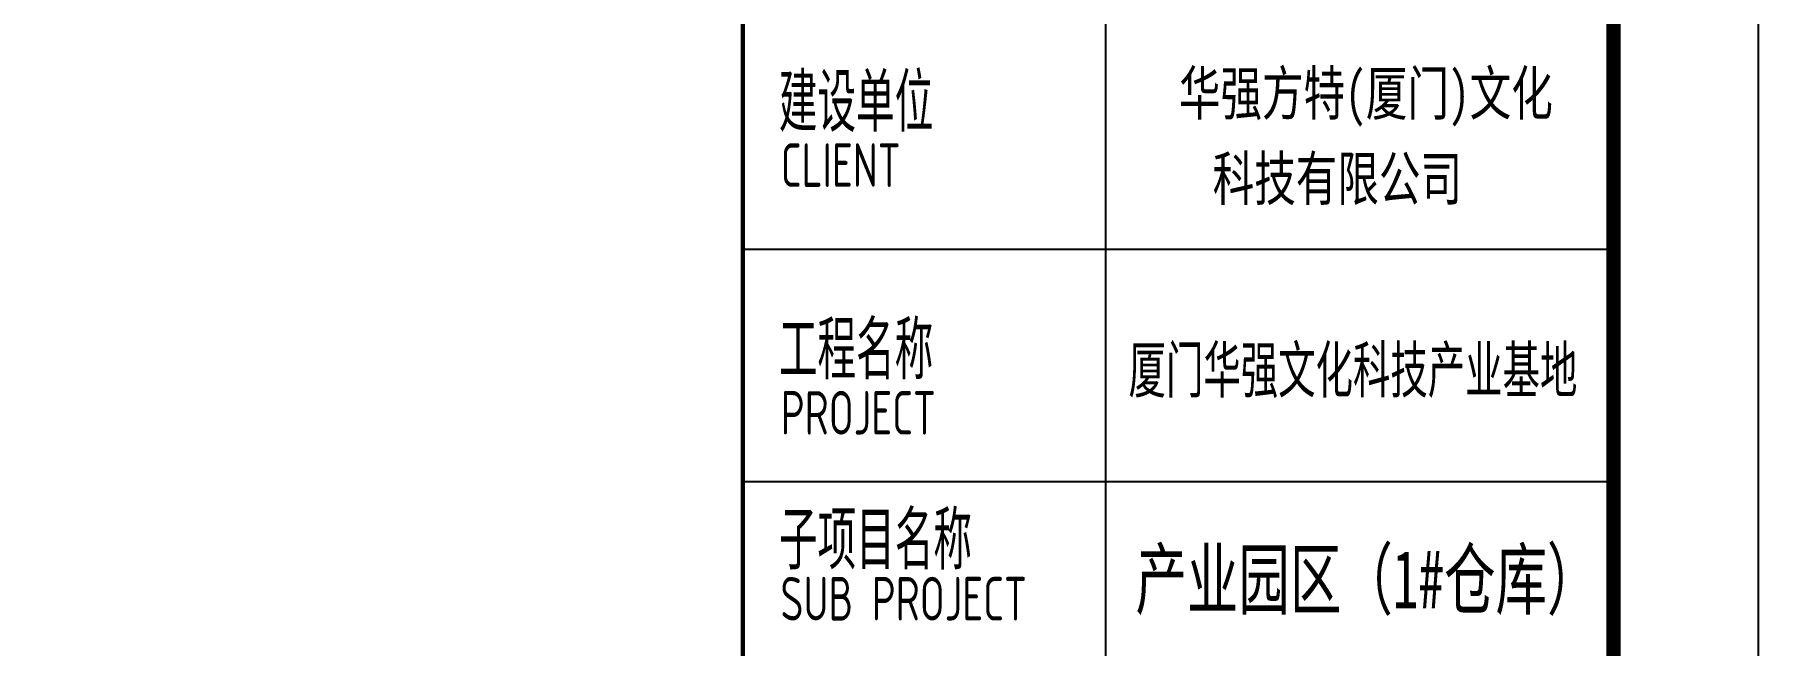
# Model space of a CAD drawing. Extents: x 2246048 to 2442613, y -66234 to 220766.
# Drawn here: x 2346630 to 2358513, y 112908 to 117114 of the extents above; entities that cross this region are included whole.
import ezdxf

# ---------------------------------------------------------------- set-up
doc = ezdxf.new("R2010")
doc.units = 0
doc.header["$LTSCALE"] = 1000
doc.header["$MEASUREMENT"] = 0
doc.layers.add('J-图框线', color=4, linetype='Continuous')
doc.styles.add('-黑体', font='simhei.ttf', dxfattribs={"width": 0.8})
doc.styles.add('HT', font='simhei.ttf', dxfattribs={"width": 0.7})
doc.styles.add('LHR1', font='tssdeng.shx', dxfattribs={"width": 0.7, "bigfont": 'tssdchn.shx'})

# ---------------------------------------------------------------- blocks, each defined once
blk = doc.blocks.new('A$C5B595F1B')
at = {"layer": 'J-图框线'}
for p, q in [((-3500, 23771), (-3500, 5770)), ((-6000, 12670), (0, 12670)), ((-6000, 11070), (0, 11070))]:
    blk.add_line(p, q, dxfattribs=at)
for s, height, style, width, p in [('建设单位', 400, 'LHR1', 0.7, (-5752, 13479)), ('华强方特(厦门)文化', 300, 'HT', 0.7, (-2995, 13594)), ('CLIENT', 300, 'LHR1', 0.7, (-5739, 13099)), ('科技有限公司', 300, 'HT', 0.7, (-2762, 13007)), ('工程名称', 400, 'LHR1', 0.7, (-5752, 11774)), ('厦门华强文化科技产业基地', 315, '-黑体', 0.6, (-3342, 11683)), ('PROJECT', 300, 'LHR1', 0.7, (-5739, 11394)), ('子项目名称', 400, 'LHR1', 0.7, (-5751, 10465)), ('产业园区（1#仓库）', 400, '-黑体', 0.65, (-3294, 10198)), ('SUB PROJECT', 300, 'LHR1', 0.7, (-5741, 10114))]:
    blk.add_text(s, height=height, dxfattribs=dict(at, style=style, width=width)).set_placement(p)

msp = doc.modelspace()

# ---------------------------------------------------------------- linework, layer by layer
at = {"layer": 'J-图框线'}
msp.add_lwpolyline([(2274412.576, 101965.792), (2358512.576, 101965.792), (2358512.576, 161365.792), (2274412.576, 161365.792)], close=True, dxfattribs=at)
at = {"layer": 'J-图框线', "const_width": 100}
msp.add_lwpolyline([(2276912.576, 102965.792), (2357512.576, 102965.792), (2357512.576, 160365.792), (2276912.576, 160365.792)], close=True, dxfattribs=at)
at = {"layer": 'J-图框线', "const_width": 30, "elevation": 0}
msp.add_lwpolyline([(2351512.576, 102965.792), (2351512.576, 160365.792)], dxfattribs=at)

# ---------------------------------------------------------------- block references
at = {"layer": 'J-图框线'}
msp.add_blockref('A$C5B595F1B', (2357512.576, 102965.792), dxfattribs=at)

doc.saveas('drawing.dxf')
